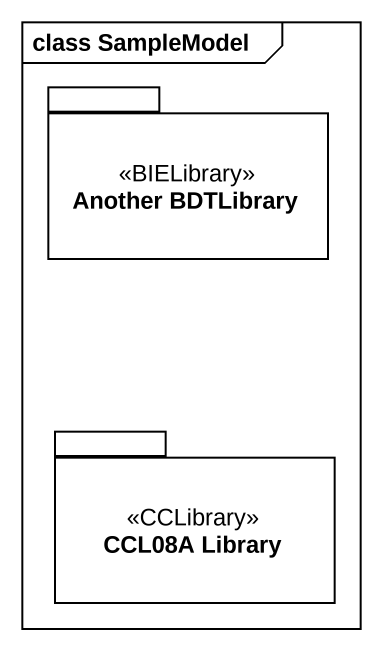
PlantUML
@startuml
mainframe class SampleModel
package "Another BDTLibrary" as Another_BDTLibrary <<BIELibrary>> {
}
package "CCL08A Library" as CCL08A_Library <<CCLibrary>> {
}
@enduml
